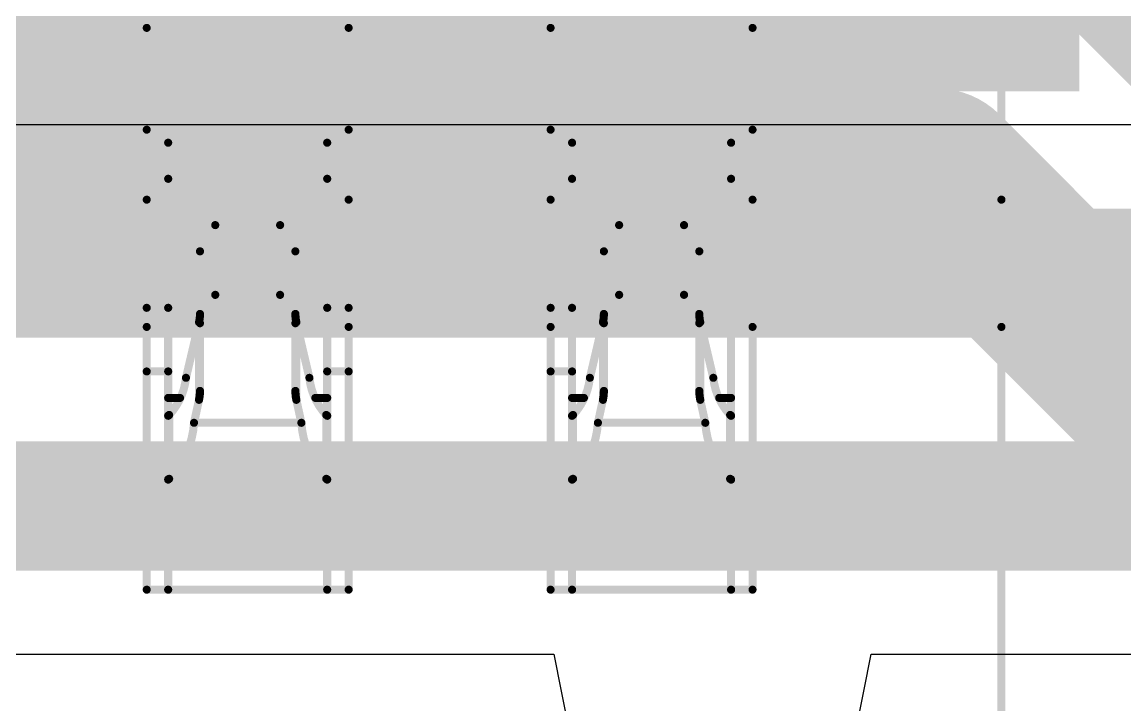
# Model space of a CAD drawing. Header units: inches. Extents: x -11 to 5433, y -4 to 5447.
# Drawn here: x 23.465 to 25.199, y 27.471 to 28.544 of the extents above; entities that cross this region are included whole.
import ezdxf

# ---------------------------------------------------------------- set-up
doc = ezdxf.new("R2010")
doc.units = ezdxf.units.IN
for name, color, linetype in [('Bottom Layer', 5, 'Continuous'), ('Mechanical 4', 56, 'Continuous'), ('Top Layer', 1, 'Continuous'), ('Top Paste', 8, 'Continuous'), ('Top Solder', 216, 'Continuous')]:
    doc.layers.add(name, color=color, linetype=linetype)

# ---------------------------------------------------------------- blocks, each defined once
blk = doc.blocks.new('QTH_030_01_L_D_A_K_TR_157')
at = {"layer": 'Top Layer'}
blk.add_hatch(color=1, dxfattribs=at).paths.add_polyline_path([(-9.715, 0.32), (-7.175, 0.32), (-7.175, -0.32), (-9.715, -0.32)])
at = {"layer": 'Top Paste'}
blk.add_hatch(color=8, dxfattribs=at).paths.add_polyline_path([(-9.715, 0.32), (-7.175, 0.32), (-7.175, -0.32), (-9.715, -0.32)])
at = {"layer": 'Top Solder'}
blk.add_hatch(color=216, dxfattribs=at).paths.add_polyline_path([(-9.8166, 0.4216), (-7.0734, 0.4216), (-7.0734, -0.4216), (-9.8166, -0.4216)])

msp = doc.modelspace()

# ---------------------------------------------------------------- linework, layer by layer
at = {"layer": 'Bottom Layer'}
for points in [[(25.0926, 28.7571, 0.2794, 0.2794, 0), (26.2323, 27.6174, 0.2794, 0.2794, 0)], [(18.3478, 28.2999, 0.2794, 0.2794, 0), (24.9032, 28.2999, 0.2794, 0.2794, 0)], [(24.9032, 28.2999, 0.2794, 0.2794, 0), (25.5858, 27.6174, 0.2794, 0.2794, 0)]]:
    msp.add_lwpolyline(points, format="xyseb", dxfattribs=at)
msp.add_lwpolyline([(24.8334, 28.2999, 0.1397, 0.1397, 1), (24.9731, 28.2999, 0.1397, 0.1397, 1)], format="xyseb", close=True, dxfattribs=at)
msp.add_lwpolyline([(24.8334, 28.2999, 0.1397, 0.1397, 1), (24.9731, 28.2999, 0.1397, 0.1397, 1)], format="xyseb", close=True, dxfattribs=at)
at = {"layer": 'Mechanical 4'}
for points in [[(25.0049, 28.0649, 0.0127, 0.0127, 0), (25.0049, 30.6699, 0.0127, 0.0127, 0)], [(23.6612, 28.5349, 0.0127, 0.0127, 0), (23.9787, 28.5349, 0.0127, 0.0127, 0)], [(23.6612, 28.0649, 0.0127, 0.0127, 0), (23.6612, 28.5349, 0.0127, 0.0127, 0)], [(23.9787, 28.0649, 0.0127, 0.0127, 0), (23.9787, 28.5349, 0.0127, 0.0127, 0)], [(24.2962, 28.5349, 0.0127, 0.0127, 0), (24.6137, 28.5349, 0.0127, 0.0127, 0)], [(24.2962, 28.0649, 0.0127, 0.0127, 0), (24.2962, 28.5349, 0.0127, 0.0127, 0)], [(24.6137, 28.0649, 0.0127, 0.0127, 0), (24.6137, 28.5349, 0.0127, 0.0127, 0)], [(23.6612, 28.3749, 0.0127, 0.0127, 0), (23.9787, 28.3749, 0.0127, 0.0127, 0)], [(24.2962, 28.3749, 0.0127, 0.0127, 0), (24.6137, 28.3749, 0.0127, 0.0127, 0)], [(23.6949, 28.3544, 0.0127, 0.0127, 0), (23.9449, 28.3544, 0.0127, 0.0127, 0)], [(23.6949, 27.6519, 0.0127, 0.0127, 0), (23.6949, 28.3544, 0.0127, 0.0127, 0)], [(23.9449, 27.6519, 0.0127, 0.0127, 0), (23.9449, 28.3544, 0.0127, 0.0127, 0)], [(24.3299, 28.3544, 0.0127, 0.0127, 0), (24.5799, 28.3544, 0.0127, 0.0127, 0)], [(24.3299, 27.6519, 0.0127, 0.0127, 0), (24.3299, 28.3544, 0.0127, 0.0127, 0)], [(24.5799, 27.6519, 0.0127, 0.0127, 0), (24.5799, 28.3544, 0.0127, 0.0127, 0)], [(23.6949, 28.2977, 0.0127, 0.0127, 0), (23.9449, 28.2977, 0.0127, 0.0127, 0)], [(24.3299, 28.2977, 0.0127, 0.0127, 0), (24.5799, 28.2977, 0.0127, 0.0127, 0)], [(23.3437, 28.2649, 0.0127, 0.0127, 0), (23.6612, 28.2649, 0.0127, 0.0127, 0)], [(23.9787, 28.2649, 0.0127, 0.0127, 0), (24.2962, 28.2649, 0.0127, 0.0127, 0)], [(24.6137, 28.2649, 0.0127, 0.0127, 0), (25.0049, 28.2649, 0.0127, 0.0127, 0)], [(23.7449, 28.1837, 0.0127, 0.0127, -0.247377), (23.7689, 28.2249, 0.0127, 0.0127, 0)], [(23.7689, 28.2249, 0.0127, 0.0127, 0), (23.8709, 28.2249, 0.0127, 0.0127, 0)], [(23.7689, 28.1153, 0.0127, 0.0127, 0), (23.7689, 28.2249, 0.0127, 0.0127, 0)], [(23.8709, 28.1153, 0.0127, 0.0127, 0), (23.8709, 28.2249, 0.0127, 0.0127, 0)], [(23.8709, 28.2249, 0.0127, 0.0127, -0.247377), (23.8949, 28.1837, 0.0127, 0.0127, 0)], [(24.3799, 28.1837, 0.0127, 0.0127, -0.247377), (24.4039, 28.2249, 0.0127, 0.0127, 0)], [(24.4039, 28.2249, 0.0127, 0.0127, 0), (24.5059, 28.2249, 0.0127, 0.0127, 0)], [(24.4039, 28.1153, 0.0127, 0.0127, 0), (24.4039, 28.2249, 0.0127, 0.0127, 0)], [(24.5059, 28.1153, 0.0127, 0.0127, 0), (24.5059, 28.2249, 0.0127, 0.0127, 0)], [(24.5059, 28.2249, 0.0127, 0.0127, -0.247377), (24.5299, 28.1837, 0.0127, 0.0127, 0)], [(23.7449, 27.9643, 0.0127, 0.0127, 0), (23.7449, 28.1837, 0.0127, 0.0127, 0)], [(23.8949, 27.9643, 0.0127, 0.0127, 0), (23.8949, 28.1837, 0.0127, 0.0127, 0)], [(24.3799, 27.9643, 0.0127, 0.0127, 0), (24.3799, 28.1837, 0.0127, 0.0127, 0)], [(24.5299, 27.9643, 0.0127, 0.0127, 0), (24.5299, 28.1837, 0.0127, 0.0127, 0)], [(23.7449, 28.0707, 0.0127, 0.0127, -0.23748), (23.7689, 28.1153, 0.0127, 0.0127, 0)], [(23.7689, 28.1153, 0.0127, 0.0127, 0), (23.8709, 28.1153, 0.0127, 0.0127, 0)], [(23.8709, 28.1153, 0.0127, 0.0127, -0.23748), (23.8949, 28.0707, 0.0127, 0.0127, 0)], [(24.3799, 28.0707, 0.0127, 0.0127, -0.23748), (24.4039, 28.1153, 0.0127, 0.0127, 0)], [(24.4039, 28.1153, 0.0127, 0.0127, 0), (24.5059, 28.1153, 0.0127, 0.0127, 0)], [(24.5059, 28.1153, 0.0127, 0.0127, -0.23748), (24.5299, 28.0707, 0.0127, 0.0127, 0)], [(23.6612, 28.0949, 0.0127, 0.0127, 0), (23.6949, 28.0949, 0.0127, 0.0127, 0)], [(23.7449, 28.0853, 0.0127, 0.0127, -0.057864), (23.7434, 28.0722, 0.0127, 0.0127, 0)], [(23.8964, 28.0722, 0.0127, 0.0127, -0.057864), (23.8949, 28.0853, 0.0127, 0.0127, 0)], [(23.9449, 28.0949, 0.0127, 0.0127, 0), (23.9787, 28.0949, 0.0127, 0.0127, 0)], [(24.2962, 28.0949, 0.0127, 0.0127, 0), (24.3299, 28.0949, 0.0127, 0.0127, 0)], [(24.3799, 28.0853, 0.0127, 0.0127, -0.057864), (24.3784, 28.0722, 0.0127, 0.0127, 0)], [(24.5314, 28.0722, 0.0127, 0.0127, -0.057864), (24.5299, 28.0853, 0.0127, 0.0127, 0)], [(23.7229, 27.9849, 0.0127, 0.0127, 0), (23.7434, 28.0722, 0.0127, 0.0127, 0)], [(23.7434, 27.9503, 0.0127, 0.0127, 0), (23.7434, 28.0722, 0.0127, 0.0127, 0)], [(23.8964, 28.0722, 0.0127, 0.0127, 0), (23.9169, 27.9849, 0.0127, 0.0127, 0)], [(23.8964, 27.9503, 0.0127, 0.0127, 0), (23.8964, 28.0722, 0.0127, 0.0127, 0)], [(24.3579, 27.9849, 0.0127, 0.0127, 0), (24.3784, 28.0722, 0.0127, 0.0127, 0)], [(24.3784, 27.9503, 0.0127, 0.0127, 0), (24.3784, 28.0722, 0.0127, 0.0127, 0)], [(24.5314, 28.0722, 0.0127, 0.0127, 0), (24.5519, 27.9849, 0.0127, 0.0127, 0)], [(24.5314, 27.9503, 0.0127, 0.0127, 0), (24.5314, 28.0722, 0.0127, 0.0127, 0)], [(23.3437, 28.0649, 0.0127, 0.0127, 0), (23.6612, 28.0649, 0.0127, 0.0127, 0)], [(23.6612, 27.6519, 0.0127, 0.0127, 0), (23.6612, 28.0649, 0.0127, 0.0127, 0)], [(23.9787, 28.0649, 0.0127, 0.0127, 0), (24.2962, 28.0649, 0.0127, 0.0127, 0)], [(23.9787, 27.6519, 0.0127, 0.0127, 0), (23.9787, 28.0649, 0.0127, 0.0127, 0)], [(24.2962, 27.6519, 0.0127, 0.0127, 0), (24.2962, 28.0649, 0.0127, 0.0127, 0)], [(24.6137, 28.0649, 0.0127, 0.0127, 0), (25.0049, 28.0649, 0.0127, 0.0127, 0)], [(24.6137, 27.6519, 0.0127, 0.0127, 0), (24.6137, 28.0649, 0.0127, 0.0127, 0)], [(25.0049, 26.9199, 0.0127, 0.0127, 0), (25.0049, 28.0649, 0.0127, 0.0127, 0)], [(23.6612, 27.9949, 0.0127, 0.0127, 0), (23.6949, 27.9949, 0.0127, 0.0127, 0)], [(23.7229, 27.9849, 0.0127, 0.0127, -0.162591), (23.6964, 27.9265, 0.0127, 0.0127, 0)], [(23.9434, 27.9265, 0.0127, 0.0127, -0.162591), (23.9169, 27.9849, 0.0127, 0.0127, 0)], [(23.9449, 27.9949, 0.0127, 0.0127, 0), (23.9787, 27.9949, 0.0127, 0.0127, 0)], [(24.2962, 27.9949, 0.0127, 0.0127, 0), (24.3299, 27.9949, 0.0127, 0.0127, 0)], [(24.3579, 27.9849, 0.0127, 0.0127, -0.162591), (24.3314, 27.9265, 0.0127, 0.0127, 0)], [(24.5784, 27.9265, 0.0127, 0.0127, -0.162591), (24.5519, 27.9849, 0.0127, 0.0127, 0)], [(23.7449, 27.9643, 0.0127, 0.0127, -0.053658), (23.7434, 27.9503, 0.0127, 0.0127, 0)], [(23.8964, 27.9503, 0.0127, 0.0127, -0.053658), (23.8949, 27.9643, 0.0127, 0.0127, 0)], [(24.3799, 27.9643, 0.0127, 0.0127, -0.053658), (24.3784, 27.9503, 0.0127, 0.0127, 0)], [(24.5314, 27.9503, 0.0127, 0.0127, -0.053658), (24.5299, 27.9643, 0.0127, 0.0127, 0)], [(23.6949, 27.9533, 0.0127, 0.0127, 0), (23.7136, 27.9533, 0.0127, 0.0127, 0)], [(23.7355, 27.9142, 0.0127, 0.0127, 0), (23.7434, 27.9503, 0.0127, 0.0127, 0)], [(23.8964, 27.9503, 0.0127, 0.0127, 0), (23.9043, 27.9142, 0.0127, 0.0127, 0)], [(23.9262, 27.9533, 0.0127, 0.0127, 0), (23.9449, 27.9533, 0.0127, 0.0127, 0)], [(24.3299, 27.9533, 0.0127, 0.0127, 0), (24.3486, 27.9533, 0.0127, 0.0127, 0)], [(24.3705, 27.9142, 0.0127, 0.0127, 0), (24.3784, 27.9503, 0.0127, 0.0127, 0)], [(24.5314, 27.9503, 0.0127, 0.0127, 0), (24.5393, 27.9142, 0.0127, 0.0127, 0)], [(24.5612, 27.9533, 0.0127, 0.0127, 0), (24.5799, 27.9533, 0.0127, 0.0127, 0)], [(23.695, 27.9254, 0.0127, 0.0127, -0.035041), (23.6951, 27.9255, 0.0127, 0.0127, 0)], [(23.6949, 27.9253, 0.0127, 0.0127, -0.028404), (23.695, 27.9254, 0.0127, 0.0127, 0)], [(23.6949, 27.9252, 0.0127, 0.0127, -0.011022), (23.6949, 27.9253, 0.0127, 0.0127, 0)], [(23.6951, 27.9255, 0.0127, 0.0127, -0.032319), (23.6952, 27.9256, 0.0127, 0.0127, 0)], [(23.6952, 27.9256, 0.0127, 0.0127, -0.024462), (23.6953, 27.9257, 0.0127, 0.0127, 0)], [(23.6953, 27.9257, 0.0127, 0.0127, -0.013729), (23.6955, 27.9258, 0.0127, 0.0127, 0)], [(23.6955, 27.9258, 0.0127, 0.0127, -0.00812), (23.6957, 27.926, 0.0127, 0.0127, 0)], [(23.6957, 27.926, 0.0127, 0.0127, -0.004821), (23.6959, 27.9261, 0.0127, 0.0127, 0)], [(23.6959, 27.9261, 0.0127, 0.0127, 0), (23.6964, 27.9265, 0.0127, 0.0127, 0)], [(23.6964, 27.8261, 0.0127, 0.0127, 0), (23.6964, 27.9265, 0.0127, 0.0127, 0)], [(23.7355, 27.9142, 0.0127, 0.0127, -0.179894), (23.6964, 27.8261, 0.0127, 0.0127, 0)], [(23.7355, 27.9142, 0.0127, 0.0127, 0), (23.9043, 27.9142, 0.0127, 0.0127, 0)], [(23.9434, 27.8261, 0.0127, 0.0127, -0.179894), (23.9043, 27.9142, 0.0127, 0.0127, 0)], [(23.9434, 27.9265, 0.0127, 0.0127, 0), (23.9437, 27.9263, 0.0127, 0.0127, 0)], [(23.9434, 27.8261, 0.0127, 0.0127, 0), (23.9434, 27.9265, 0.0127, 0.0127, 0)], [(23.9437, 27.9263, 0.0127, 0.0127, 0), (23.9439, 27.9261, 0.0127, 0.0127, 0)], [(23.9439, 27.9261, 0.0127, 0.0127, -0.006055), (23.9441, 27.926, 0.0127, 0.0127, 0)], [(23.9442, 27.926, 0.0127, 0.0127, -0.010737), (23.9444, 27.9258, 0.0127, 0.0127, 0)], [(23.9444, 27.9258, 0.0127, 0.0127, -0.018562), (23.9445, 27.9257, 0.0127, 0.0127, 0)], [(23.9445, 27.9257, 0.0127, 0.0127, -0.023386), (23.9446, 27.9256, 0.0127, 0.0127, 0)], [(23.9446, 27.9256, 0.0127, 0.0127, -0.054321), (23.9448, 27.9254, 0.0127, 0.0127, 0)], [(23.9448, 27.9254, 0.0127, 0.0127, -0.028597), (23.9449, 27.9252, 0.0127, 0.0127, 0)], [(24.33, 27.9254, 0.0127, 0.0127, -0.035041), (24.3301, 27.9255, 0.0127, 0.0127, 0)], [(24.3299, 27.9253, 0.0127, 0.0127, -0.028404), (24.33, 27.9254, 0.0127, 0.0127, 0)], [(24.3299, 27.9252, 0.0127, 0.0127, -0.011022), (24.3299, 27.9253, 0.0127, 0.0127, 0)], [(24.3301, 27.9255, 0.0127, 0.0127, -0.032319), (24.3302, 27.9256, 0.0127, 0.0127, 0)], [(24.3302, 27.9256, 0.0127, 0.0127, -0.024462), (24.3303, 27.9257, 0.0127, 0.0127, 0)], [(24.3303, 27.9257, 0.0127, 0.0127, -0.013729), (24.3305, 27.9258, 0.0127, 0.0127, 0)], [(24.3305, 27.9258, 0.0127, 0.0127, -0.00812), (24.3307, 27.926, 0.0127, 0.0127, 0)], [(24.3307, 27.926, 0.0127, 0.0127, -0.004821), (24.3309, 27.9261, 0.0127, 0.0127, 0)], [(24.3309, 27.9261, 0.0127, 0.0127, 0), (24.3314, 27.9265, 0.0127, 0.0127, 0)], [(24.3314, 27.8261, 0.0127, 0.0127, 0), (24.3314, 27.9265, 0.0127, 0.0127, 0)], [(24.3705, 27.9142, 0.0127, 0.0127, -0.179894), (24.3314, 27.8261, 0.0127, 0.0127, 0)], [(24.3705, 27.9142, 0.0127, 0.0127, 0), (24.5393, 27.9142, 0.0127, 0.0127, 0)], [(24.5784, 27.8261, 0.0127, 0.0127, -0.179894), (24.5393, 27.9142, 0.0127, 0.0127, 0)], [(24.5784, 27.9265, 0.0127, 0.0127, 0), (24.5787, 27.9263, 0.0127, 0.0127, 0)], [(24.5784, 27.8261, 0.0127, 0.0127, 0), (24.5784, 27.9265, 0.0127, 0.0127, 0)], [(24.5787, 27.9263, 0.0127, 0.0127, 0), (24.5789, 27.9261, 0.0127, 0.0127, 0)], [(24.5789, 27.9261, 0.0127, 0.0127, -0.006055), (24.5791, 27.926, 0.0127, 0.0127, 0)], [(24.5792, 27.926, 0.0127, 0.0127, -0.010737), (24.5794, 27.9258, 0.0127, 0.0127, 0)], [(24.5794, 27.9258, 0.0127, 0.0127, -0.018562), (24.5795, 27.9257, 0.0127, 0.0127, 0)], [(24.5795, 27.9257, 0.0127, 0.0127, -0.023386), (24.5796, 27.9256, 0.0127, 0.0127, 0)], [(24.5796, 27.9256, 0.0127, 0.0127, -0.054321), (24.5798, 27.9254, 0.0127, 0.0127, 0)], [(24.5798, 27.9254, 0.0127, 0.0127, -0.028597), (24.5799, 27.9252, 0.0127, 0.0127, 0)], [(23.695, 27.8253, 0.0127, 0.0127, -0.037446), (23.6951, 27.8253, 0.0127, 0.0127, 0)], [(23.6949, 27.8252, 0.0127, 0.0127, -0.032689), (23.695, 27.8253, 0.0127, 0.0127, 0)], [(23.6949, 27.8251, 0.0127, 0.0127, -0.013234), (23.6949, 27.8252, 0.0127, 0.0127, 0)], [(23.6949, 27.8249, 0.0127, 0.0127, 0), (23.9449, 27.8249, 0.0127, 0.0127, 0)], [(23.6951, 27.8253, 0.0127, 0.0127, -0.031881), (23.6952, 27.8254, 0.0127, 0.0127, 0)], [(23.6951, 27.8254, 0.0127, 0.0127, -0.02262), (23.6953, 27.8255, 0.0127, 0.0127, 0)], [(23.6953, 27.8255, 0.0127, 0.0127, -0.012209), (23.6955, 27.8256, 0.0127, 0.0127, 0)], [(23.6955, 27.8256, 0.0127, 0.0127, -0.00707), (23.6957, 27.8257, 0.0127, 0.0127, 0)], [(23.6957, 27.8257, 0.0127, 0.0127, 0), (23.6959, 27.8258, 0.0127, 0.0127, 0)], [(23.6959, 27.8258, 0.0127, 0.0127, 0), (23.6964, 27.8261, 0.0127, 0.0127, 0)], [(23.9434, 27.8261, 0.0127, 0.0127, 0), (23.9437, 27.826, 0.0127, 0.0127, 0)], [(23.9437, 27.826, 0.0127, 0.0127, 0), (23.9439, 27.8258, 0.0127, 0.0127, 0)], [(23.9439, 27.8258, 0.0127, 0.0127, -0.005205), (23.9442, 27.8257, 0.0127, 0.0127, 0)], [(23.9441, 27.8257, 0.0127, 0.0127, -0.009376), (23.9444, 27.8256, 0.0127, 0.0127, 0)], [(23.9444, 27.8256, 0.0127, 0.0127, -0.016687), (23.9445, 27.8255, 0.0127, 0.0127, 0)], [(23.9445, 27.8255, 0.0127, 0.0127, -0.021994), (23.9446, 27.8254, 0.0127, 0.0127, 0)], [(23.9446, 27.8254, 0.0127, 0.0127, -0.026751), (23.9447, 27.8254, 0.0127, 0.0127, 0)], [(23.9447, 27.8254, 0.0127, 0.0127, -0.028288), (23.9448, 27.8253, 0.0127, 0.0127, 0)], [(23.9448, 27.8253, 0.0127, 0.0127, -0.032605), (23.9449, 27.8251, 0.0127, 0.0127, 0)], [(24.33, 27.8253, 0.0127, 0.0127, -0.037446), (24.3301, 27.8253, 0.0127, 0.0127, 0)], [(24.3299, 27.8252, 0.0127, 0.0127, -0.032689), (24.33, 27.8253, 0.0127, 0.0127, 0)], [(24.3299, 27.8251, 0.0127, 0.0127, -0.013234), (24.3299, 27.8252, 0.0127, 0.0127, 0)], [(24.3299, 27.8249, 0.0127, 0.0127, 0), (24.5799, 27.8249, 0.0127, 0.0127, 0)], [(24.3301, 27.8253, 0.0127, 0.0127, -0.031881), (24.3302, 27.8254, 0.0127, 0.0127, 0)], [(24.3301, 27.8254, 0.0127, 0.0127, -0.02262), (24.3303, 27.8255, 0.0127, 0.0127, 0)], [(24.3303, 27.8255, 0.0127, 0.0127, -0.012209), (24.3305, 27.8256, 0.0127, 0.0127, 0)], [(24.3305, 27.8256, 0.0127, 0.0127, -0.00707), (24.3307, 27.8257, 0.0127, 0.0127, 0)], [(24.3307, 27.8257, 0.0127, 0.0127, 0), (24.3309, 27.8258, 0.0127, 0.0127, 0)], [(24.3309, 27.8258, 0.0127, 0.0127, 0), (24.3314, 27.8261, 0.0127, 0.0127, 0)], [(24.5784, 27.8261, 0.0127, 0.0127, 0), (24.5787, 27.826, 0.0127, 0.0127, 0)], [(24.5787, 27.826, 0.0127, 0.0127, 0), (24.5789, 27.8258, 0.0127, 0.0127, 0)], [(24.5789, 27.8258, 0.0127, 0.0127, -0.005205), (24.5792, 27.8257, 0.0127, 0.0127, 0)], [(24.5791, 27.8257, 0.0127, 0.0127, -0.009376), (24.5794, 27.8256, 0.0127, 0.0127, 0)], [(24.5794, 27.8256, 0.0127, 0.0127, -0.016687), (24.5795, 27.8255, 0.0127, 0.0127, 0)], [(24.5795, 27.8255, 0.0127, 0.0127, -0.021994), (24.5796, 27.8254, 0.0127, 0.0127, 0)], [(24.5796, 27.8254, 0.0127, 0.0127, -0.026751), (24.5797, 27.8254, 0.0127, 0.0127, 0)], [(24.5797, 27.8254, 0.0127, 0.0127, -0.028288), (24.5798, 27.8253, 0.0127, 0.0127, 0)], [(24.5798, 27.8253, 0.0127, 0.0127, -0.032605), (24.5799, 27.8251, 0.0127, 0.0127, 0)], [(23.6612, 27.6519, 0.0127, 0.0127, 0), (23.9787, 27.6519, 0.0127, 0.0127, 0)], [(24.2962, 27.6519, 0.0127, 0.0127, 0), (24.6137, 27.6519, 0.0127, 0.0127, 0)]]:
    msp.add_lwpolyline(points, format="xyseb", dxfattribs=at)
for points in [[(23.658, 28.5349, 0.00635, 0.00635, 1), (23.6643, 28.5349, 0.00635, 0.00635, 1)], [(23.658, 28.5349, 0.00635, 0.00635, 1), (23.6643, 28.5349, 0.00635, 0.00635, 1)], [(23.9755, 28.5349, 0.00635, 0.00635, 1), (23.9818, 28.5349, 0.00635, 0.00635, 1)], [(23.9755, 28.5349, 0.00635, 0.00635, 1), (23.9818, 28.5349, 0.00635, 0.00635, 1)], [(24.293, 28.5349, 0.00635, 0.00635, 1), (24.2993, 28.5349, 0.00635, 0.00635, 1)], [(24.293, 28.5349, 0.00635, 0.00635, 1), (24.2993, 28.5349, 0.00635, 0.00635, 1)], [(24.6105, 28.5349, 0.00635, 0.00635, 1), (24.6168, 28.5349, 0.00635, 0.00635, 1)], [(24.6105, 28.5349, 0.00635, 0.00635, 1), (24.6168, 28.5349, 0.00635, 0.00635, 1)], [(23.658, 28.3749, 0.00635, 0.00635, 1), (23.6643, 28.3749, 0.00635, 0.00635, 1)], [(23.9755, 28.3749, 0.00635, 0.00635, 1), (23.9818, 28.3749, 0.00635, 0.00635, 1)], [(24.293, 28.3749, 0.00635, 0.00635, 1), (24.2993, 28.3749, 0.00635, 0.00635, 1)], [(24.6105, 28.3749, 0.00635, 0.00635, 1), (24.6168, 28.3749, 0.00635, 0.00635, 1)], [(23.6917, 28.3544, 0.00635, 0.00635, 1), (23.6981, 28.3544, 0.00635, 0.00635, 1)], [(23.6917, 28.3544, 0.00635, 0.00635, 1), (23.6981, 28.3544, 0.00635, 0.00635, 1)], [(23.9417, 28.3544, 0.00635, 0.00635, 1), (23.9481, 28.3544, 0.00635, 0.00635, 1)], [(23.9417, 28.3544, 0.00635, 0.00635, 1), (23.9481, 28.3544, 0.00635, 0.00635, 1)], [(24.3267, 28.3544, 0.00635, 0.00635, 1), (24.3331, 28.3544, 0.00635, 0.00635, 1)], [(24.3267, 28.3544, 0.00635, 0.00635, 1), (24.3331, 28.3544, 0.00635, 0.00635, 1)], [(24.5767, 28.3544, 0.00635, 0.00635, 1), (24.5831, 28.3544, 0.00635, 0.00635, 1)], [(24.5767, 28.3544, 0.00635, 0.00635, 1), (24.5831, 28.3544, 0.00635, 0.00635, 1)], [(23.6917, 28.2977, 0.00635, 0.00635, 1), (23.6981, 28.2977, 0.00635, 0.00635, 1)], [(23.9417, 28.2977, 0.00635, 0.00635, 1), (23.9481, 28.2977, 0.00635, 0.00635, 1)], [(24.3267, 28.2977, 0.00635, 0.00635, 1), (24.3331, 28.2977, 0.00635, 0.00635, 1)], [(24.5767, 28.2977, 0.00635, 0.00635, 1), (24.5831, 28.2977, 0.00635, 0.00635, 1)], [(23.658, 28.2649, 0.00635, 0.00635, 1), (23.6643, 28.2649, 0.00635, 0.00635, 1)], [(23.9755, 28.2649, 0.00635, 0.00635, 1), (23.9818, 28.2649, 0.00635, 0.00635, 1)], [(24.293, 28.2649, 0.00635, 0.00635, 1), (24.2993, 28.2649, 0.00635, 0.00635, 1)], [(24.6105, 28.2649, 0.00635, 0.00635, 1), (24.6168, 28.2649, 0.00635, 0.00635, 1)], [(25.0017, 28.2649, 0.00635, 0.00635, 1), (25.0081, 28.2649, 0.00635, 0.00635, 1)], [(23.7657, 28.2249, 0.00635, 0.00635, 1), (23.7721, 28.2249, 0.00635, 0.00635, 1)], [(23.7657, 28.2249, 0.00635, 0.00635, 1), (23.7721, 28.2249, 0.00635, 0.00635, 1)], [(23.7657, 28.2249, 0.00635, 0.00635, 1), (23.7721, 28.2249, 0.00635, 0.00635, 1)], [(23.8677, 28.2249, 0.00635, 0.00635, 1), (23.8741, 28.2249, 0.00635, 0.00635, 1)], [(23.8677, 28.2249, 0.00635, 0.00635, 1), (23.8741, 28.2249, 0.00635, 0.00635, 1)], [(23.8677, 28.2249, 0.00635, 0.00635, 1), (23.8741, 28.2249, 0.00635, 0.00635, 1)], [(24.4007, 28.2249, 0.00635, 0.00635, 1), (24.4071, 28.2249, 0.00635, 0.00635, 1)], [(24.4007, 28.2249, 0.00635, 0.00635, 1), (24.4071, 28.2249, 0.00635, 0.00635, 1)], [(24.4007, 28.2249, 0.00635, 0.00635, 1), (24.4071, 28.2249, 0.00635, 0.00635, 1)], [(24.5027, 28.2249, 0.00635, 0.00635, 1), (24.5091, 28.2249, 0.00635, 0.00635, 1)], [(24.5027, 28.2249, 0.00635, 0.00635, 1), (24.5091, 28.2249, 0.00635, 0.00635, 1)], [(24.5027, 28.2249, 0.00635, 0.00635, 1), (24.5091, 28.2249, 0.00635, 0.00635, 1)], [(23.7417, 28.1837, 0.00635, 0.00635, 1), (23.7481, 28.1837, 0.00635, 0.00635, 1)], [(23.7417, 28.1837, 0.00635, 0.00635, 1), (23.7481, 28.1837, 0.00635, 0.00635, 1)], [(23.8917, 28.1837, 0.00635, 0.00635, 1), (23.8981, 28.1837, 0.00635, 0.00635, 1)], [(23.8917, 28.1837, 0.00635, 0.00635, 1), (23.8981, 28.1837, 0.00635, 0.00635, 1)], [(24.3767, 28.1837, 0.00635, 0.00635, 1), (24.3831, 28.1837, 0.00635, 0.00635, 1)], [(24.3767, 28.1837, 0.00635, 0.00635, 1), (24.3831, 28.1837, 0.00635, 0.00635, 1)], [(24.5267, 28.1837, 0.00635, 0.00635, 1), (24.5331, 28.1837, 0.00635, 0.00635, 1)], [(24.5267, 28.1837, 0.00635, 0.00635, 1), (24.5331, 28.1837, 0.00635, 0.00635, 1)], [(23.7657, 28.1153, 0.00635, 0.00635, 1), (23.7721, 28.1153, 0.00635, 0.00635, 1)], [(23.7657, 28.1153, 0.00635, 0.00635, 1), (23.7721, 28.1153, 0.00635, 0.00635, 1)], [(23.7657, 28.1153, 0.00635, 0.00635, 1), (23.7721, 28.1153, 0.00635, 0.00635, 1)], [(23.8677, 28.1153, 0.00635, 0.00635, 1), (23.8741, 28.1153, 0.00635, 0.00635, 1)], [(23.8677, 28.1153, 0.00635, 0.00635, 1), (23.8741, 28.1153, 0.00635, 0.00635, 1)], [(23.8677, 28.1153, 0.00635, 0.00635, 1), (23.8741, 28.1153, 0.00635, 0.00635, 1)], [(24.4007, 28.1153, 0.00635, 0.00635, 1), (24.4071, 28.1153, 0.00635, 0.00635, 1)], [(24.4007, 28.1153, 0.00635, 0.00635, 1), (24.4071, 28.1153, 0.00635, 0.00635, 1)], [(24.4007, 28.1153, 0.00635, 0.00635, 1), (24.4071, 28.1153, 0.00635, 0.00635, 1)], [(24.5027, 28.1153, 0.00635, 0.00635, 1), (24.5091, 28.1153, 0.00635, 0.00635, 1)], [(24.5027, 28.1153, 0.00635, 0.00635, 1), (24.5091, 28.1153, 0.00635, 0.00635, 1)], [(24.5027, 28.1153, 0.00635, 0.00635, 1), (24.5091, 28.1153, 0.00635, 0.00635, 1)], [(23.658, 28.0949, 0.00635, 0.00635, 1), (23.6643, 28.0949, 0.00635, 0.00635, 1)], [(23.6917, 28.0949, 0.00635, 0.00635, 1), (23.6981, 28.0949, 0.00635, 0.00635, 1)], [(23.7417, 28.0853, 0.00635, 0.00635, 1), (23.7481, 28.0853, 0.00635, 0.00635, 1)], [(23.8917, 28.0853, 0.00635, 0.00635, 1), (23.8981, 28.0853, 0.00635, 0.00635, 1)], [(23.9417, 28.0949, 0.00635, 0.00635, 1), (23.9481, 28.0949, 0.00635, 0.00635, 1)], [(23.9755, 28.0949, 0.00635, 0.00635, 1), (23.9818, 28.0949, 0.00635, 0.00635, 1)], [(24.293, 28.0949, 0.00635, 0.00635, 1), (24.2993, 28.0949, 0.00635, 0.00635, 1)], [(24.3267, 28.0949, 0.00635, 0.00635, 1), (24.3331, 28.0949, 0.00635, 0.00635, 1)], [(24.3767, 28.0853, 0.00635, 0.00635, 1), (24.3831, 28.0853, 0.00635, 0.00635, 1)], [(24.5267, 28.0853, 0.00635, 0.00635, 1), (24.5331, 28.0853, 0.00635, 0.00635, 1)], [(23.7402, 28.0722, 0.00635, 0.00635, 1), (23.7466, 28.0722, 0.00635, 0.00635, 1)], [(23.7402, 28.0722, 0.00635, 0.00635, 1), (23.7466, 28.0722, 0.00635, 0.00635, 1)], [(23.7402, 28.0722, 0.00635, 0.00635, 1), (23.7466, 28.0722, 0.00635, 0.00635, 1)], [(23.7417, 28.0707, 0.00635, 0.00635, 1), (23.7481, 28.0707, 0.00635, 0.00635, 1)], [(23.8917, 28.0707, 0.00635, 0.00635, 1), (23.8981, 28.0707, 0.00635, 0.00635, 1)], [(23.8932, 28.0722, 0.00635, 0.00635, 1), (23.8996, 28.0722, 0.00635, 0.00635, 1)], [(23.8932, 28.0722, 0.00635, 0.00635, 1), (23.8996, 28.0722, 0.00635, 0.00635, 1)], [(23.8932, 28.0722, 0.00635, 0.00635, 1), (23.8996, 28.0722, 0.00635, 0.00635, 1)], [(24.3752, 28.0722, 0.00635, 0.00635, 1), (24.3816, 28.0722, 0.00635, 0.00635, 1)], [(24.3752, 28.0722, 0.00635, 0.00635, 1), (24.3816, 28.0722, 0.00635, 0.00635, 1)], [(24.3752, 28.0722, 0.00635, 0.00635, 1), (24.3816, 28.0722, 0.00635, 0.00635, 1)], [(24.3767, 28.0707, 0.00635, 0.00635, 1), (24.3831, 28.0707, 0.00635, 0.00635, 1)], [(24.5267, 28.0707, 0.00635, 0.00635, 1), (24.5331, 28.0707, 0.00635, 0.00635, 1)], [(24.5282, 28.0722, 0.00635, 0.00635, 1), (24.5346, 28.0722, 0.00635, 0.00635, 1)], [(24.5282, 28.0722, 0.00635, 0.00635, 1), (24.5346, 28.0722, 0.00635, 0.00635, 1)], [(24.5282, 28.0722, 0.00635, 0.00635, 1), (24.5346, 28.0722, 0.00635, 0.00635, 1)], [(23.658, 28.0649, 0.00635, 0.00635, 1), (23.6643, 28.0649, 0.00635, 0.00635, 1)], [(23.658, 28.0649, 0.00635, 0.00635, 1), (23.6643, 28.0649, 0.00635, 0.00635, 1)], [(23.658, 28.0649, 0.00635, 0.00635, 1), (23.6643, 28.0649, 0.00635, 0.00635, 1)], [(23.9755, 28.0649, 0.00635, 0.00635, 1), (23.9818, 28.0649, 0.00635, 0.00635, 1)], [(23.9755, 28.0649, 0.00635, 0.00635, 1), (23.9818, 28.0649, 0.00635, 0.00635, 1)], [(23.9755, 28.0649, 0.00635, 0.00635, 1), (23.9818, 28.0649, 0.00635, 0.00635, 1)], [(24.293, 28.0649, 0.00635, 0.00635, 1), (24.2993, 28.0649, 0.00635, 0.00635, 1)], [(24.293, 28.0649, 0.00635, 0.00635, 1), (24.2993, 28.0649, 0.00635, 0.00635, 1)], [(24.293, 28.0649, 0.00635, 0.00635, 1), (24.2993, 28.0649, 0.00635, 0.00635, 1)], [(24.6105, 28.0649, 0.00635, 0.00635, 1), (24.6168, 28.0649, 0.00635, 0.00635, 1)], [(24.6105, 28.0649, 0.00635, 0.00635, 1), (24.6168, 28.0649, 0.00635, 0.00635, 1)], [(24.6105, 28.0649, 0.00635, 0.00635, 1), (24.6168, 28.0649, 0.00635, 0.00635, 1)], [(25.0017, 28.0649, 0.00635, 0.00635, 1), (25.0081, 28.0649, 0.00635, 0.00635, 1)], [(25.0017, 28.0649, 0.00635, 0.00635, 1), (25.0081, 28.0649, 0.00635, 0.00635, 1)], [(25.0017, 28.0649, 0.00635, 0.00635, 1), (25.0081, 28.0649, 0.00635, 0.00635, 1)], [(23.658, 27.9949, 0.00635, 0.00635, 1), (23.6643, 27.9949, 0.00635, 0.00635, 1)], [(23.6917, 27.9949, 0.00635, 0.00635, 1), (23.6981, 27.9949, 0.00635, 0.00635, 1)], [(23.7197, 27.9849, 0.00635, 0.00635, 1), (23.726, 27.9849, 0.00635, 0.00635, 1)], [(23.7197, 27.9849, 0.00635, 0.00635, 1), (23.726, 27.9849, 0.00635, 0.00635, 1)], [(23.9138, 27.9849, 0.00635, 0.00635, 1), (23.9201, 27.9849, 0.00635, 0.00635, 1)], [(23.9138, 27.9849, 0.00635, 0.00635, 1), (23.9201, 27.9849, 0.00635, 0.00635, 1)], [(23.9417, 27.9949, 0.00635, 0.00635, 1), (23.9481, 27.9949, 0.00635, 0.00635, 1)], [(23.9755, 27.9949, 0.00635, 0.00635, 1), (23.9818, 27.9949, 0.00635, 0.00635, 1)], [(24.293, 27.9949, 0.00635, 0.00635, 1), (24.2993, 27.9949, 0.00635, 0.00635, 1)], [(24.3267, 27.9949, 0.00635, 0.00635, 1), (24.3331, 27.9949, 0.00635, 0.00635, 1)], [(24.3547, 27.9849, 0.00635, 0.00635, 1), (24.361, 27.9849, 0.00635, 0.00635, 1)], [(24.3547, 27.9849, 0.00635, 0.00635, 1), (24.361, 27.9849, 0.00635, 0.00635, 1)], [(24.5488, 27.9849, 0.00635, 0.00635, 1), (24.5551, 27.9849, 0.00635, 0.00635, 1)], [(24.5488, 27.9849, 0.00635, 0.00635, 1), (24.5551, 27.9849, 0.00635, 0.00635, 1)], [(23.7417, 27.9643, 0.00635, 0.00635, 1), (23.7481, 27.9643, 0.00635, 0.00635, 1)], [(23.7417, 27.9643, 0.00635, 0.00635, 1), (23.7481, 27.9643, 0.00635, 0.00635, 1)], [(23.8917, 27.9643, 0.00635, 0.00635, 1), (23.8981, 27.9643, 0.00635, 0.00635, 1)], [(23.8917, 27.9643, 0.00635, 0.00635, 1), (23.8981, 27.9643, 0.00635, 0.00635, 1)], [(24.3767, 27.9643, 0.00635, 0.00635, 1), (24.3831, 27.9643, 0.00635, 0.00635, 1)], [(24.3767, 27.9643, 0.00635, 0.00635, 1), (24.3831, 27.9643, 0.00635, 0.00635, 1)], [(24.5267, 27.9643, 0.00635, 0.00635, 1), (24.5331, 27.9643, 0.00635, 0.00635, 1)], [(24.5267, 27.9643, 0.00635, 0.00635, 1), (24.5331, 27.9643, 0.00635, 0.00635, 1)], [(23.6917, 27.9533, 0.00635, 0.00635, 1), (23.6981, 27.9533, 0.00635, 0.00635, 1)], [(23.7104, 27.9533, 0.00635, 0.00635, 1), (23.7167, 27.9533, 0.00635, 0.00635, 1)], [(23.7402, 27.9503, 0.00635, 0.00635, 1), (23.7466, 27.9503, 0.00635, 0.00635, 1)], [(23.7402, 27.9503, 0.00635, 0.00635, 1), (23.7466, 27.9503, 0.00635, 0.00635, 1)], [(23.7402, 27.9503, 0.00635, 0.00635, 1), (23.7466, 27.9503, 0.00635, 0.00635, 1)], [(23.8932, 27.9503, 0.00635, 0.00635, 1), (23.8996, 27.9503, 0.00635, 0.00635, 1)], [(23.8932, 27.9503, 0.00635, 0.00635, 1), (23.8996, 27.9503, 0.00635, 0.00635, 1)], [(23.8932, 27.9503, 0.00635, 0.00635, 1), (23.8996, 27.9503, 0.00635, 0.00635, 1)], [(23.9231, 27.9533, 0.00635, 0.00635, 1), (23.9294, 27.9533, 0.00635, 0.00635, 1)], [(23.9417, 27.9533, 0.00635, 0.00635, 1), (23.9481, 27.9533, 0.00635, 0.00635, 1)], [(24.3267, 27.9533, 0.00635, 0.00635, 1), (24.3331, 27.9533, 0.00635, 0.00635, 1)], [(24.3454, 27.9533, 0.00635, 0.00635, 1), (24.3517, 27.9533, 0.00635, 0.00635, 1)], [(24.3752, 27.9503, 0.00635, 0.00635, 1), (24.3816, 27.9503, 0.00635, 0.00635, 1)], [(24.3752, 27.9503, 0.00635, 0.00635, 1), (24.3816, 27.9503, 0.00635, 0.00635, 1)], [(24.3752, 27.9503, 0.00635, 0.00635, 1), (24.3816, 27.9503, 0.00635, 0.00635, 1)], [(24.5282, 27.9503, 0.00635, 0.00635, 1), (24.5346, 27.9503, 0.00635, 0.00635, 1)], [(24.5282, 27.9503, 0.00635, 0.00635, 1), (24.5346, 27.9503, 0.00635, 0.00635, 1)], [(24.5282, 27.9503, 0.00635, 0.00635, 1), (24.5346, 27.9503, 0.00635, 0.00635, 1)], [(24.5581, 27.9533, 0.00635, 0.00635, 1), (24.5644, 27.9533, 0.00635, 0.00635, 1)], [(24.5767, 27.9533, 0.00635, 0.00635, 1), (24.5831, 27.9533, 0.00635, 0.00635, 1)], [(23.6918, 27.9254, 0.00635, 0.00635, 1), (23.6982, 27.9254, 0.00635, 0.00635, 1)], [(23.6918, 27.9253, 0.00635, 0.00635, 1), (23.6981, 27.9253, 0.00635, 0.00635, 1)], [(23.6918, 27.9254, 0.00635, 0.00635, 1), (23.6982, 27.9254, 0.00635, 0.00635, 1)], [(23.6918, 27.9253, 0.00635, 0.00635, 1), (23.6981, 27.9253, 0.00635, 0.00635, 1)], [(23.6917, 27.9252, 0.00635, 0.00635, 1), (23.6981, 27.9252, 0.00635, 0.00635, 1)], [(23.6919, 27.9255, 0.00635, 0.00635, 1), (23.6982, 27.9255, 0.00635, 0.00635, 1)], [(23.6919, 27.9255, 0.00635, 0.00635, 1), (23.6982, 27.9255, 0.00635, 0.00635, 1)], [(23.692, 27.9256, 0.00635, 0.00635, 1), (23.6983, 27.9256, 0.00635, 0.00635, 1)], [(23.692, 27.9256, 0.00635, 0.00635, 1), (23.6983, 27.9256, 0.00635, 0.00635, 1)], [(23.6921, 27.9257, 0.00635, 0.00635, 1), (23.6985, 27.9257, 0.00635, 0.00635, 1)], [(23.6921, 27.9257, 0.00635, 0.00635, 1), (23.6985, 27.9257, 0.00635, 0.00635, 1)], [(23.6923, 27.9258, 0.00635, 0.00635, 1), (23.6986, 27.9258, 0.00635, 0.00635, 1)], [(23.6923, 27.9258, 0.00635, 0.00635, 1), (23.6986, 27.9258, 0.00635, 0.00635, 1)], [(23.6925, 27.926, 0.00635, 0.00635, 1), (23.6989, 27.926, 0.00635, 0.00635, 1)], [(23.6925, 27.926, 0.00635, 0.00635, 1), (23.6989, 27.926, 0.00635, 0.00635, 1)], [(23.6927, 27.9261, 0.00635, 0.00635, 1), (23.6991, 27.9261, 0.00635, 0.00635, 1)], [(23.6927, 27.9261, 0.00635, 0.00635, 1), (23.6991, 27.9261, 0.00635, 0.00635, 1)], [(23.6932, 27.9265, 0.00635, 0.00635, 1), (23.6996, 27.9265, 0.00635, 0.00635, 1)], [(23.6932, 27.9265, 0.00635, 0.00635, 1), (23.6996, 27.9265, 0.00635, 0.00635, 1)], [(23.6932, 27.9265, 0.00635, 0.00635, 1), (23.6996, 27.9265, 0.00635, 0.00635, 1)], [(23.7324, 27.9142, 0.00635, 0.00635, 1), (23.7387, 27.9142, 0.00635, 0.00635, 1)], [(23.7324, 27.9142, 0.00635, 0.00635, 1), (23.7387, 27.9142, 0.00635, 0.00635, 1)], [(23.7324, 27.9142, 0.00635, 0.00635, 1), (23.7387, 27.9142, 0.00635, 0.00635, 1)], [(23.9011, 27.9142, 0.00635, 0.00635, 1), (23.9075, 27.9142, 0.00635, 0.00635, 1)], [(23.9011, 27.9142, 0.00635, 0.00635, 1), (23.9075, 27.9142, 0.00635, 0.00635, 1)], [(23.9011, 27.9142, 0.00635, 0.00635, 1), (23.9075, 27.9142, 0.00635, 0.00635, 1)], [(23.9402, 27.9265, 0.00635, 0.00635, 1), (23.9466, 27.9265, 0.00635, 0.00635, 1)], [(23.9402, 27.9265, 0.00635, 0.00635, 1), (23.9466, 27.9265, 0.00635, 0.00635, 1)], [(23.9402, 27.9265, 0.00635, 0.00635, 1), (23.9466, 27.9265, 0.00635, 0.00635, 1)], [(23.9405, 27.9263, 0.00635, 0.00635, 1), (23.9468, 27.9263, 0.00635, 0.00635, 1)], [(23.9405, 27.9263, 0.00635, 0.00635, 1), (23.9468, 27.9263, 0.00635, 0.00635, 1)], [(23.9407, 27.9261, 0.00635, 0.00635, 1), (23.9471, 27.9261, 0.00635, 0.00635, 1)], [(23.9407, 27.9261, 0.00635, 0.00635, 1), (23.9471, 27.9261, 0.00635, 0.00635, 1)], [(23.941, 27.926, 0.00635, 0.00635, 1), (23.9473, 27.926, 0.00635, 0.00635, 1)], [(23.941, 27.926, 0.00635, 0.00635, 1), (23.9473, 27.926, 0.00635, 0.00635, 1)], [(23.9412, 27.9258, 0.00635, 0.00635, 1), (23.9475, 27.9258, 0.00635, 0.00635, 1)], [(23.9412, 27.9258, 0.00635, 0.00635, 1), (23.9475, 27.9258, 0.00635, 0.00635, 1)], [(23.9413, 27.9257, 0.00635, 0.00635, 1), (23.9477, 27.9257, 0.00635, 0.00635, 1)], [(23.9413, 27.9257, 0.00635, 0.00635, 1), (23.9477, 27.9257, 0.00635, 0.00635, 1)], [(23.9415, 27.9256, 0.00635, 0.00635, 1), (23.9478, 27.9256, 0.00635, 0.00635, 1)], [(23.9415, 27.9256, 0.00635, 0.00635, 1), (23.9478, 27.9256, 0.00635, 0.00635, 1)], [(23.9416, 27.9254, 0.00635, 0.00635, 1), (23.948, 27.9254, 0.00635, 0.00635, 1)], [(23.9416, 27.9254, 0.00635, 0.00635, 1), (23.948, 27.9254, 0.00635, 0.00635, 1)], [(23.9417, 27.9252, 0.00635, 0.00635, 1), (23.9481, 27.9252, 0.00635, 0.00635, 1)], [(24.3268, 27.9254, 0.00635, 0.00635, 1), (24.3332, 27.9254, 0.00635, 0.00635, 1)], [(24.3268, 27.9253, 0.00635, 0.00635, 1), (24.3331, 27.9253, 0.00635, 0.00635, 1)], [(24.3268, 27.9254, 0.00635, 0.00635, 1), (24.3332, 27.9254, 0.00635, 0.00635, 1)], [(24.3268, 27.9253, 0.00635, 0.00635, 1), (24.3331, 27.9253, 0.00635, 0.00635, 1)], [(24.3267, 27.9252, 0.00635, 0.00635, 1), (24.3331, 27.9252, 0.00635, 0.00635, 1)], [(24.3269, 27.9255, 0.00635, 0.00635, 1), (24.3332, 27.9255, 0.00635, 0.00635, 1)], [(24.3269, 27.9255, 0.00635, 0.00635, 1), (24.3332, 27.9255, 0.00635, 0.00635, 1)], [(24.327, 27.9256, 0.00635, 0.00635, 1), (24.3333, 27.9256, 0.00635, 0.00635, 1)], [(24.327, 27.9256, 0.00635, 0.00635, 1), (24.3333, 27.9256, 0.00635, 0.00635, 1)], [(24.3271, 27.9257, 0.00635, 0.00635, 1), (24.3335, 27.9257, 0.00635, 0.00635, 1)], [(24.3271, 27.9257, 0.00635, 0.00635, 1), (24.3335, 27.9257, 0.00635, 0.00635, 1)], [(24.3273, 27.9258, 0.00635, 0.00635, 1), (24.3336, 27.9258, 0.00635, 0.00635, 1)], [(24.3273, 27.9258, 0.00635, 0.00635, 1), (24.3336, 27.9258, 0.00635, 0.00635, 1)], [(24.3275, 27.926, 0.00635, 0.00635, 1), (24.3339, 27.926, 0.00635, 0.00635, 1)], [(24.3275, 27.926, 0.00635, 0.00635, 1), (24.3339, 27.926, 0.00635, 0.00635, 1)], [(24.3277, 27.9261, 0.00635, 0.00635, 1), (24.3341, 27.9261, 0.00635, 0.00635, 1)], [(24.3277, 27.9261, 0.00635, 0.00635, 1), (24.3341, 27.9261, 0.00635, 0.00635, 1)], [(24.3282, 27.9265, 0.00635, 0.00635, 1), (24.3346, 27.9265, 0.00635, 0.00635, 1)], [(24.3282, 27.9265, 0.00635, 0.00635, 1), (24.3346, 27.9265, 0.00635, 0.00635, 1)], [(24.3282, 27.9265, 0.00635, 0.00635, 1), (24.3346, 27.9265, 0.00635, 0.00635, 1)], [(24.3674, 27.9142, 0.00635, 0.00635, 1), (24.3737, 27.9142, 0.00635, 0.00635, 1)], [(24.3674, 27.9142, 0.00635, 0.00635, 1), (24.3737, 27.9142, 0.00635, 0.00635, 1)], [(24.3674, 27.9142, 0.00635, 0.00635, 1), (24.3737, 27.9142, 0.00635, 0.00635, 1)], [(24.5361, 27.9142, 0.00635, 0.00635, 1), (24.5425, 27.9142, 0.00635, 0.00635, 1)], [(24.5361, 27.9142, 0.00635, 0.00635, 1), (24.5425, 27.9142, 0.00635, 0.00635, 1)], [(24.5361, 27.9142, 0.00635, 0.00635, 1), (24.5425, 27.9142, 0.00635, 0.00635, 1)], [(24.5752, 27.9265, 0.00635, 0.00635, 1), (24.5816, 27.9265, 0.00635, 0.00635, 1)], [(24.5752, 27.9265, 0.00635, 0.00635, 1), (24.5816, 27.9265, 0.00635, 0.00635, 1)], [(24.5752, 27.9265, 0.00635, 0.00635, 1), (24.5816, 27.9265, 0.00635, 0.00635, 1)], [(24.5755, 27.9263, 0.00635, 0.00635, 1), (24.5818, 27.9263, 0.00635, 0.00635, 1)], [(24.5755, 27.9263, 0.00635, 0.00635, 1), (24.5818, 27.9263, 0.00635, 0.00635, 1)], [(24.5757, 27.9261, 0.00635, 0.00635, 1), (24.5821, 27.9261, 0.00635, 0.00635, 1)], [(24.5757, 27.9261, 0.00635, 0.00635, 1), (24.5821, 27.9261, 0.00635, 0.00635, 1)], [(24.576, 27.926, 0.00635, 0.00635, 1), (24.5823, 27.926, 0.00635, 0.00635, 1)], [(24.576, 27.926, 0.00635, 0.00635, 1), (24.5823, 27.926, 0.00635, 0.00635, 1)], [(24.5762, 27.9258, 0.00635, 0.00635, 1), (24.5825, 27.9258, 0.00635, 0.00635, 1)], [(24.5762, 27.9258, 0.00635, 0.00635, 1), (24.5825, 27.9258, 0.00635, 0.00635, 1)], [(24.5763, 27.9257, 0.00635, 0.00635, 1), (24.5827, 27.9257, 0.00635, 0.00635, 1)], [(24.5763, 27.9257, 0.00635, 0.00635, 1), (24.5827, 27.9257, 0.00635, 0.00635, 1)], [(24.5765, 27.9256, 0.00635, 0.00635, 1), (24.5828, 27.9256, 0.00635, 0.00635, 1)], [(24.5765, 27.9256, 0.00635, 0.00635, 1), (24.5828, 27.9256, 0.00635, 0.00635, 1)], [(24.5766, 27.9254, 0.00635, 0.00635, 1), (24.583, 27.9254, 0.00635, 0.00635, 1)], [(24.5766, 27.9254, 0.00635, 0.00635, 1), (24.583, 27.9254, 0.00635, 0.00635, 1)], [(24.5767, 27.9252, 0.00635, 0.00635, 1), (24.5831, 27.9252, 0.00635, 0.00635, 1)], [(23.6918, 27.8253, 0.00635, 0.00635, 1), (23.6982, 27.8253, 0.00635, 0.00635, 1)], [(23.6918, 27.8252, 0.00635, 0.00635, 1), (23.6981, 27.8252, 0.00635, 0.00635, 1)], [(23.6918, 27.8253, 0.00635, 0.00635, 1), (23.6982, 27.8253, 0.00635, 0.00635, 1)], [(23.6918, 27.8252, 0.00635, 0.00635, 1), (23.6981, 27.8252, 0.00635, 0.00635, 1)], [(23.6917, 27.8251, 0.00635, 0.00635, 1), (23.6981, 27.8251, 0.00635, 0.00635, 1)], [(23.6917, 27.8249, 0.00635, 0.00635, 1), (23.6981, 27.8249, 0.00635, 0.00635, 1)], [(23.6919, 27.8253, 0.00635, 0.00635, 1), (23.6982, 27.8253, 0.00635, 0.00635, 1)], [(23.6919, 27.8253, 0.00635, 0.00635, 1), (23.6982, 27.8253, 0.00635, 0.00635, 1)], [(23.692, 27.8254, 0.00635, 0.00635, 1), (23.6983, 27.8254, 0.00635, 0.00635, 1)], [(23.692, 27.8254, 0.00635, 0.00635, 1), (23.6983, 27.8254, 0.00635, 0.00635, 1)], [(23.6921, 27.8255, 0.00635, 0.00635, 1), (23.6985, 27.8255, 0.00635, 0.00635, 1)], [(23.6921, 27.8255, 0.00635, 0.00635, 1), (23.6985, 27.8255, 0.00635, 0.00635, 1)], [(23.6923, 27.8256, 0.00635, 0.00635, 1), (23.6986, 27.8256, 0.00635, 0.00635, 1)], [(23.6923, 27.8256, 0.00635, 0.00635, 1), (23.6986, 27.8256, 0.00635, 0.00635, 1)], [(23.6925, 27.8257, 0.00635, 0.00635, 1), (23.6989, 27.8257, 0.00635, 0.00635, 1)], [(23.6925, 27.8257, 0.00635, 0.00635, 1), (23.6989, 27.8257, 0.00635, 0.00635, 1)], [(23.6927, 27.8258, 0.00635, 0.00635, 1), (23.6991, 27.8258, 0.00635, 0.00635, 1)], [(23.6927, 27.8258, 0.00635, 0.00635, 1), (23.6991, 27.8258, 0.00635, 0.00635, 1)], [(23.6932, 27.8261, 0.00635, 0.00635, 1), (23.6996, 27.8261, 0.00635, 0.00635, 1)], [(23.6932, 27.8261, 0.00635, 0.00635, 1), (23.6996, 27.8261, 0.00635, 0.00635, 1)], [(23.6932, 27.8261, 0.00635, 0.00635, 1), (23.6996, 27.8261, 0.00635, 0.00635, 1)], [(23.9402, 27.8261, 0.00635, 0.00635, 1), (23.9466, 27.8261, 0.00635, 0.00635, 1)], [(23.9402, 27.8261, 0.00635, 0.00635, 1), (23.9466, 27.8261, 0.00635, 0.00635, 1)], [(23.9402, 27.8261, 0.00635, 0.00635, 1), (23.9466, 27.8261, 0.00635, 0.00635, 1)], [(23.9405, 27.826, 0.00635, 0.00635, 1), (23.9468, 27.826, 0.00635, 0.00635, 1)], [(23.9405, 27.826, 0.00635, 0.00635, 1), (23.9468, 27.826, 0.00635, 0.00635, 1)], [(23.9407, 27.8258, 0.00635, 0.00635, 1), (23.9471, 27.8258, 0.00635, 0.00635, 1)], [(23.9407, 27.8258, 0.00635, 0.00635, 1), (23.9471, 27.8258, 0.00635, 0.00635, 1)], [(23.941, 27.8257, 0.00635, 0.00635, 1), (23.9473, 27.8257, 0.00635, 0.00635, 1)], [(23.941, 27.8257, 0.00635, 0.00635, 1), (23.9473, 27.8257, 0.00635, 0.00635, 1)], [(23.9412, 27.8256, 0.00635, 0.00635, 1), (23.9475, 27.8256, 0.00635, 0.00635, 1)], [(23.9412, 27.8256, 0.00635, 0.00635, 1), (23.9475, 27.8256, 0.00635, 0.00635, 1)], [(23.9413, 27.8255, 0.00635, 0.00635, 1), (23.9477, 27.8255, 0.00635, 0.00635, 1)], [(23.9413, 27.8255, 0.00635, 0.00635, 1), (23.9477, 27.8255, 0.00635, 0.00635, 1)], [(23.9415, 27.8254, 0.00635, 0.00635, 1), (23.9478, 27.8254, 0.00635, 0.00635, 1)], [(23.9415, 27.8254, 0.00635, 0.00635, 1), (23.9478, 27.8254, 0.00635, 0.00635, 1)], [(23.9416, 27.8254, 0.00635, 0.00635, 1), (23.9479, 27.8254, 0.00635, 0.00635, 1)], [(23.9416, 27.8254, 0.00635, 0.00635, 1), (23.9479, 27.8254, 0.00635, 0.00635, 1)], [(23.9416, 27.8253, 0.00635, 0.00635, 1), (23.948, 27.8253, 0.00635, 0.00635, 1)], [(23.9416, 27.8253, 0.00635, 0.00635, 1), (23.948, 27.8253, 0.00635, 0.00635, 1)], [(23.9417, 27.8251, 0.00635, 0.00635, 1), (23.9481, 27.8251, 0.00635, 0.00635, 1)], [(23.9417, 27.8249, 0.00635, 0.00635, 1), (23.9481, 27.8249, 0.00635, 0.00635, 1)], [(24.3268, 27.8253, 0.00635, 0.00635, 1), (24.3332, 27.8253, 0.00635, 0.00635, 1)], [(24.3268, 27.8252, 0.00635, 0.00635, 1), (24.3331, 27.8252, 0.00635, 0.00635, 1)], [(24.3268, 27.8253, 0.00635, 0.00635, 1), (24.3332, 27.8253, 0.00635, 0.00635, 1)], [(24.3268, 27.8252, 0.00635, 0.00635, 1), (24.3331, 27.8252, 0.00635, 0.00635, 1)], [(24.3267, 27.8251, 0.00635, 0.00635, 1), (24.3331, 27.8251, 0.00635, 0.00635, 1)], [(24.3267, 27.8249, 0.00635, 0.00635, 1), (24.3331, 27.8249, 0.00635, 0.00635, 1)], [(24.3269, 27.8253, 0.00635, 0.00635, 1), (24.3332, 27.8253, 0.00635, 0.00635, 1)], [(24.3269, 27.8253, 0.00635, 0.00635, 1), (24.3332, 27.8253, 0.00635, 0.00635, 1)], [(24.327, 27.8254, 0.00635, 0.00635, 1), (24.3333, 27.8254, 0.00635, 0.00635, 1)], [(24.327, 27.8254, 0.00635, 0.00635, 1), (24.3333, 27.8254, 0.00635, 0.00635, 1)], [(24.3271, 27.8255, 0.00635, 0.00635, 1), (24.3335, 27.8255, 0.00635, 0.00635, 1)], [(24.3271, 27.8255, 0.00635, 0.00635, 1), (24.3335, 27.8255, 0.00635, 0.00635, 1)], [(24.3273, 27.8256, 0.00635, 0.00635, 1), (24.3336, 27.8256, 0.00635, 0.00635, 1)], [(24.3273, 27.8256, 0.00635, 0.00635, 1), (24.3336, 27.8256, 0.00635, 0.00635, 1)], [(24.3275, 27.8257, 0.00635, 0.00635, 1), (24.3339, 27.8257, 0.00635, 0.00635, 1)], [(24.3275, 27.8257, 0.00635, 0.00635, 1), (24.3339, 27.8257, 0.00635, 0.00635, 1)], [(24.3277, 27.8258, 0.00635, 0.00635, 1), (24.3341, 27.8258, 0.00635, 0.00635, 1)], [(24.3277, 27.8258, 0.00635, 0.00635, 1), (24.3341, 27.8258, 0.00635, 0.00635, 1)], [(24.3282, 27.8261, 0.00635, 0.00635, 1), (24.3346, 27.8261, 0.00635, 0.00635, 1)], [(24.3282, 27.8261, 0.00635, 0.00635, 1), (24.3346, 27.8261, 0.00635, 0.00635, 1)], [(24.3282, 27.8261, 0.00635, 0.00635, 1), (24.3346, 27.8261, 0.00635, 0.00635, 1)], [(24.5752, 27.8261, 0.00635, 0.00635, 1), (24.5816, 27.8261, 0.00635, 0.00635, 1)], [(24.5752, 27.8261, 0.00635, 0.00635, 1), (24.5816, 27.8261, 0.00635, 0.00635, 1)], [(24.5752, 27.8261, 0.00635, 0.00635, 1), (24.5816, 27.8261, 0.00635, 0.00635, 1)], [(24.5755, 27.826, 0.00635, 0.00635, 1), (24.5818, 27.826, 0.00635, 0.00635, 1)], [(24.5755, 27.826, 0.00635, 0.00635, 1), (24.5818, 27.826, 0.00635, 0.00635, 1)], [(24.5757, 27.8258, 0.00635, 0.00635, 1), (24.5821, 27.8258, 0.00635, 0.00635, 1)], [(24.5757, 27.8258, 0.00635, 0.00635, 1), (24.5821, 27.8258, 0.00635, 0.00635, 1)], [(24.576, 27.8257, 0.00635, 0.00635, 1), (24.5823, 27.8257, 0.00635, 0.00635, 1)], [(24.576, 27.8257, 0.00635, 0.00635, 1), (24.5823, 27.8257, 0.00635, 0.00635, 1)], [(24.5762, 27.8256, 0.00635, 0.00635, 1), (24.5825, 27.8256, 0.00635, 0.00635, 1)], [(24.5762, 27.8256, 0.00635, 0.00635, 1), (24.5825, 27.8256, 0.00635, 0.00635, 1)], [(24.5763, 27.8255, 0.00635, 0.00635, 1), (24.5827, 27.8255, 0.00635, 0.00635, 1)], [(24.5763, 27.8255, 0.00635, 0.00635, 1), (24.5827, 27.8255, 0.00635, 0.00635, 1)], [(24.5765, 27.8254, 0.00635, 0.00635, 1), (24.5828, 27.8254, 0.00635, 0.00635, 1)], [(24.5765, 27.8254, 0.00635, 0.00635, 1), (24.5828, 27.8254, 0.00635, 0.00635, 1)], [(24.5766, 27.8254, 0.00635, 0.00635, 1), (24.5829, 27.8254, 0.00635, 0.00635, 1)], [(24.5766, 27.8254, 0.00635, 0.00635, 1), (24.5829, 27.8254, 0.00635, 0.00635, 1)], [(24.5766, 27.8253, 0.00635, 0.00635, 1), (24.583, 27.8253, 0.00635, 0.00635, 1)], [(24.5766, 27.8253, 0.00635, 0.00635, 1), (24.583, 27.8253, 0.00635, 0.00635, 1)], [(24.5767, 27.8251, 0.00635, 0.00635, 1), (24.5831, 27.8251, 0.00635, 0.00635, 1)], [(24.5767, 27.8249, 0.00635, 0.00635, 1), (24.5831, 27.8249, 0.00635, 0.00635, 1)], [(23.658, 27.6519, 0.00635, 0.00635, 1), (23.6643, 27.6519, 0.00635, 0.00635, 1)], [(23.658, 27.6519, 0.00635, 0.00635, 1), (23.6643, 27.6519, 0.00635, 0.00635, 1)], [(23.6917, 27.6519, 0.00635, 0.00635, 1), (23.6981, 27.6519, 0.00635, 0.00635, 1)], [(23.9417, 27.6519, 0.00635, 0.00635, 1), (23.9481, 27.6519, 0.00635, 0.00635, 1)], [(23.9755, 27.6519, 0.00635, 0.00635, 1), (23.9818, 27.6519, 0.00635, 0.00635, 1)], [(23.9755, 27.6519, 0.00635, 0.00635, 1), (23.9818, 27.6519, 0.00635, 0.00635, 1)], [(24.293, 27.6519, 0.00635, 0.00635, 1), (24.2993, 27.6519, 0.00635, 0.00635, 1)], [(24.293, 27.6519, 0.00635, 0.00635, 1), (24.2993, 27.6519, 0.00635, 0.00635, 1)], [(24.3267, 27.6519, 0.00635, 0.00635, 1), (24.3331, 27.6519, 0.00635, 0.00635, 1)], [(24.5767, 27.6519, 0.00635, 0.00635, 1), (24.5831, 27.6519, 0.00635, 0.00635, 1)], [(24.6105, 27.6519, 0.00635, 0.00635, 1), (24.6168, 27.6519, 0.00635, 0.00635, 1)], [(24.6105, 27.6519, 0.00635, 0.00635, 1), (24.6168, 27.6519, 0.00635, 0.00635, 1)]]:
    msp.add_lwpolyline(points, format="xyseb", close=True, dxfattribs=at)
at = {"layer": 'Top Layer'}
for p, q in [((25.4508, 28.3825), (20.3998, 28.3825)), ((20.5973, 27.5503), (24.3011, 27.5503)), ((24.3011, 27.5503), (24.3264, 27.4233)), ((24.7748, 27.4233), (24.8001, 27.5503)), ((24.8001, 27.5503), (32.5967, 27.5503))]:
    msp.add_line(p, q, dxfattribs=at)
for points in [[(20.3998, 28.1494, 0.2032, 0.2032, 0), (25.5474, 28.1494, 0.2032, 0.2032, 0)], [(20.5008, 27.7834, 0.2032, 0.2032, 0), (32.5967, 27.7834, 0.2032, 0.2032, 0)]]:
    msp.add_lwpolyline(points, format="xyseb", dxfattribs=at)

# ---------------------------------------------------------------- block references
at = {"rotation": 180}
msp.add_blockref('QTH_030_01_L_D_A_K_TR_157', (15.3106, 28.8567), dxfattribs=at)

doc.saveas('drawing.dxf')
